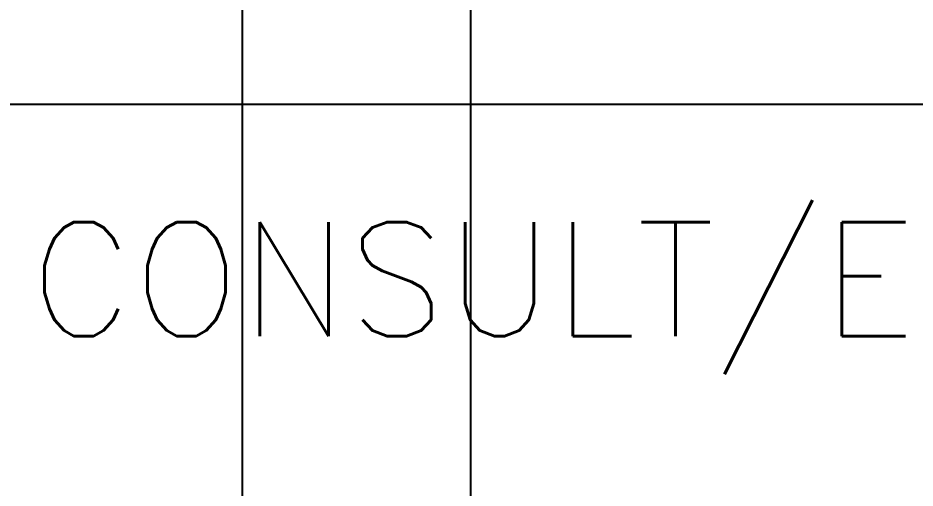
# Model space of a CAD drawing. Header units: inches. Extents: x -12418 to 57169, y -29325 to 19878.
# Drawn here: x 32405 to 33584, y -5305 to -4687 of the extents above; entities that cross this region are included whole.
import ezdxf

# ---------------------------------------------------------------- set-up
doc = ezdxf.new("R2010")
doc.units = ezdxf.units.IN
doc.header["$LTSCALE"] = 25
doc.header["$MEASUREMENT"] = 0
doc.header["$PDMODE"] = 3
doc.layers.get('0').update_dxf_attribs({"color": 8})
doc.layers.get('Defpoints').update_dxf_attribs({"color": 8})
doc.layers.add('00-Ground Floor$0$72_EGR_BASE_TEXT', color=252, linetype='Continuous', lineweight=5)
doc.layers.add('E-DIM', color=6, linetype='Continuous', lineweight=18)
doc.layers.add('00-Ground Floor$0$False Ceiling', color=251, linetype='Continuous')
doc.styles.add('00-Ground Floor$0$SIMPLEX', font='SIMPLEX.shx', dxfattribs={"height": 150})
doc.styles.get("Standard").update_dxf_attribs({"font": 'arial.ttf'})
doc.dimstyles.get("Standard").update_dxf_attribs({"dimtxt": 150, "dimasz": 150, "dimexe": 0.18, "dimexo": 0.0625, "dimgap": 1, "dimtad": 1, "dimdec": 0, "dimlfac": 0.1, "dimzin": 0, "dimdsep": 46, "dimtxsty": 'Standard', "dimcen": 0.09, "dimclrd": 256, "dimclrt": 7, "dimadec": 0, "dimazin": 0, "dimtfac": 1, "dimtdec": 0, "dimtofl": 0, "dimtmove": 0, "dimatfit": 3, "dimfxl": 1, "dimtolj": 1, "dimtzin": 0, "dimarcsym": 0})

# ---------------------------------------------------------------- blocks, each defined once
blk = doc.blocks.new('00-Ground Floor$0$A$Ce9e1c4c3')
at = {"layer": '00-Ground Floor$0$False Ceiling', "color": 254, "linetype": 'Continuous'}
for p, q in [((-67000, -6967.4), (-67000, -2847.4)), ((-68550.5, -4800), (-64050.5, -4800))]:
    blk.add_line(p, q, dxfattribs=at)
blk = doc.blocks.new('00-Ground Floor')
at = {"layer": '00-Ground Floor$0$False Ceiling', "color": 254}
blk.add_blockref('00-Ground Floor$0$A$Ce9e1c4c3', (100000, 0), dxfattribs=at)
at = {"layer": '00-Ground Floor$0$72_EGR_BASE_TEXT', "insert": (33549, -4955.2), "char_height": 150, "attachment_point": 2, "style": '00-Ground Floor$0$SIMPLEX'}
blk.add_mtext('CARDIAC CONSULT/EXAM ROOM/ECG (2)', dxfattribs=at)
blk = doc.blocks.new('*D323')
at = {"layer": 'Defpoints', "color": 0, "transparency": 16777216}
for p in [(31449.5, -3261), (32700, -6001.6), (31449.5, -6967.4, 0)]:
    blk.add_point(p, dxfattribs=at)
at = {"layer": 'E-DIM', "color": 0, "lineweight": -2, "transparency": 16777216}
for p, q in [((31449.5, -6967.4), (31449.5, -3260.9)), ((32700, -6001.6), (32700, -3260.9))]:
    blk.add_line(p, q, dxfattribs=at)
at = {"layer": 'E-DIM', "lineweight": -2, "transparency": 16777216}
blk.add_line((32550, -3261), (31599.5, -3261), dxfattribs=at)
at = {"layer": 'E-DIM', "transparency": 16777216}
for points in [[(31599.5, -3236), (31599.5, -3286), (31449.5, -3261)], [(32550, -3236), (32550, -3286), (32700, -3261)]]:
    blk.add_solid(points, dxfattribs=at)
at = {"layer": 'E-DIM', "color": 7, "transparency": 16777216, "insert": (32074.8, -3183.5), "char_height": 150, "attachment_point": 5}
blk.add_mtext('\\A1;125', dxfattribs=at)

msp = doc.modelspace()

# ---------------------------------------------------------------- block references
msp.add_blockref('00-Ground Floor', (0, 0))

# ---------------------------------------------------------------- dimensions: what is measured, and where the dimension line sits
at = {"layer": 'E-DIM'}
dim = msp.add_linear_dim(base=(31449.5, -3261), p1=(32700, -6001.6), p2=(31449.5, -6967.4, 0), dimstyle='Standard', dxfattribs=at)
dim.commit()
dim.dimension.update_dxf_attribs({"geometry": '*D323', "text_midpoint": (32074.8, -3183.5)})

doc.saveas('drawing.dxf')
